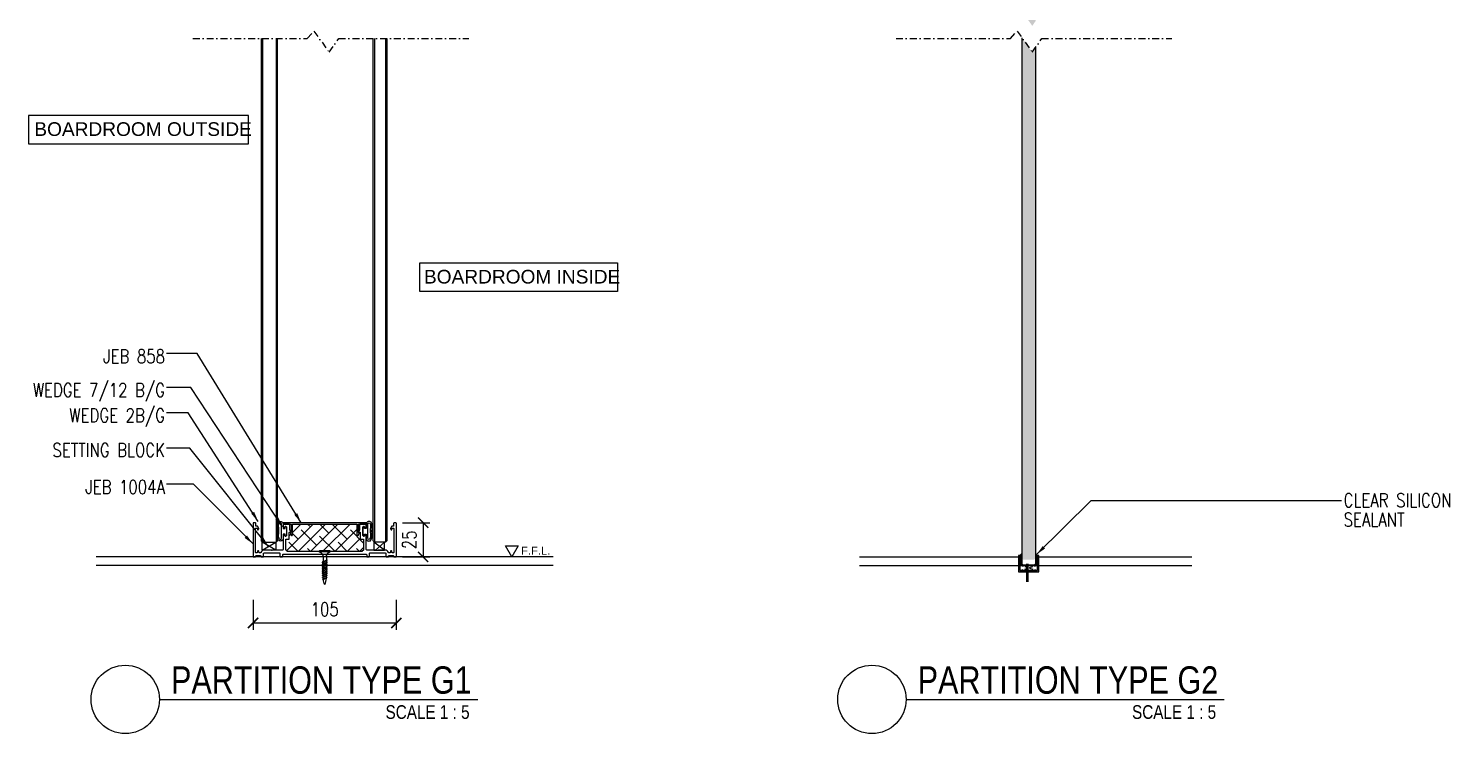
# Model space of a CAD drawing. Header units: millimetres. Extents: x 15742 to 451744, y -68201 to 290383.
# Drawn here: x 18900 to 19939, y 286369 to 286884 of the extents above; entities that cross this region are included whole.
import ezdxf

# ---------------------------------------------------------------- set-up
doc = ezdxf.new("R2010")
doc.units = ezdxf.units.MM
doc.header["$LTSCALE"] = 10
doc.header["$MEASUREMENT"] = 0
doc.header["$PDMODE"] = 2
doc.header["$PDSIZE"] = -3
doc.linetypes.add('DASHDOT', pattern=[1, 0.5, -0.25, 0, -0.25])
doc.linetypes.add('HIDDEN', pattern=[0.375, 0.25, -0.125])
doc.layers.get('0').update_dxf_attribs({"linetype": 'CONTINUOUS'})
doc.layers.get('DEFPOINTS').update_dxf_attribs({"linetype": 'CONTINUOUS'})
for name, color, linetype in [('03ABB', 3, 'CONTINUOUS'), ('03AFP', 3, 'CONTINUOUS'), ('A-FURN', 3, 'CONTINUOUS'), ('A-PART', 7, 'CONTINUOUS'), ('JEB-profile_0', 2, 'CONTINUOUS'), ('JEB-rockwool', 8, 'CONTINUOUS'), ('JEB-STAKE', 8, 'CONTINUOUS'), ('JEB-wedge', 2, 'CONTINUOUS'), ('Text', 7, 'CONTINUOUS')]:
    doc.layers.add(name, color=color, linetype=linetype)
doc.styles.add('DIM', font='ROMANS.shx', dxfattribs={"width": 0.8})
doc.styles.add('JDL', font='ARIALUNI.TTF', dxfattribs={"width": 0.8})
doc.styles.add('Swis721 BT', font='swiss.ttf')
doc.styles.add('Swis721 Lt BT', font='swissl.ttf')
doc.dimstyles.new('D-5', dxfattribs={"dimscale": 5, "dimtxt": 2, "dimasz": 1.5, "dimexe": 1, "dimexo": 1, "dimgap": 1, "dimtad": 1, "dimdec": 0, "dimzin": 0, "dimdsep": 46, "dimtxsty": 'DIM', "dimblk": 'ARCHTICK', "dimcen": 0, "dimclrd": 8, "dimclre": 8, "dimclrt": 3, "dimadec": 0, "dimazin": 0, "dimtfac": 0.5, "dimtdec": 0, "dimtix": 1, "dimtofl": 0, "dimtmove": 2, "dimatfit": 3, "dimfxl": 0, "dimtolj": 1, "dimtzin": 0, "dimarcsym": 0})

# ---------------------------------------------------------------- blocks, each defined once
blk = doc.blocks.new('_ARCHTICK')
at = {"color": 0, "linetype": 'ByBlock', "const_width": 0.15}
blk.add_lwpolyline([(-0.5, -0.5), (0.5, 0.5)], dxfattribs=at)
blk = doc.blocks.new('JEB 858')
at = {"color": 2}
blk.add_lwpolyline([(-30.3, -0.5), (-30, -0.9, 0.217578), (-29.8, -1), (-25.1, -1, -0.414214), (-24.6, -1.5), (-24.6, -7, -0.365977), (-24.9, -7.3, 0.468466), (-25.1, -7.7), (-24.6, -9.1, 0.8391), (-23.6, -8.9), (-23.6, -1.5, -0.414214), (-23.1, -1), (0, -1), (23.1, -1, -0.414214), (23.6, -1.5), (23.6, -8.9, 0.8391), (24.6, -9.1), (25.1, -7.7, 0.468466), (24.9, -7.3, -0.365977), (24.6, -7), (24.6, -1.5, -0.414214), (25.1, -1), (29.8, -1, 0.217578), (30, -0.9), (30.3, -0.5, 0.642605), (30.1, 0), (0, 0), (-30.1, 0, 0.642605)], format="xyb", close=True, dxfattribs=at)
blk = doc.blocks.new('*D1007')
at = {"color": 8, "lineweight": -2}
for p, q in [((19173.6, 286522.9), (19193.7, 286522.9)), ((19188.7, 286522.9), (19188.7, 286497.9)), ((19173.6, 286497.9), (19193.7, 286497.9))]:
    blk.add_line(p, q, dxfattribs=at)
at = {"layer": 'DEFPOINTS', "color": 0}
for p in [(19168.6, 286522.9), (19168.6, 286497.9), (19188.7, 286497.9)]:
    blk.add_point(p, dxfattribs=at)
at = {"color": 8, "lineweight": -2, "xscale": 7.5, "yscale": 7.5, "zscale": 7.5}
for p, rotation in [((19188.7, 286522.9), 90), ((19188.7, 286497.9), 270)]:
    blk.add_blockref('_ARCHTICK', p, dxfattribs=dict(at, rotation=rotation))
at = {"color": 3, "insert": (19178.7, 286510.4), "char_height": 10, "attachment_point": 5, "rotation": 90, "style": 'DIM'}
blk.add_mtext('\\A1;25', dxfattribs=at)
blk = doc.blocks.new('*D1008')
at = {"color": 8, "lineweight": -2}
for p, q in [((19064.3, 286466.4), (19064.3, 286444.6)), ((19169.1, 286466.4), (19169.1, 286444.6)), ((19064.3, 286449.6), (19169.1, 286449.6))]:
    blk.add_line(p, q, dxfattribs=at)
at = {"layer": 'DEFPOINTS', "color": 0}
for p in [(19064.3, 286471.4), (19169.1, 286471.4), (19169.1, 286449.6)]:
    blk.add_point(p, dxfattribs=at)
at = {"color": 8, "lineweight": -2, "xscale": 7.5, "yscale": 7.5, "zscale": 7.5, "rotation": 180}
blk.add_blockref('_ARCHTICK', (19064.3, 286449.6), dxfattribs=at)
at = {"color": 8, "lineweight": -2, "xscale": 7.5, "yscale": 7.5, "zscale": 7.5}
blk.add_blockref('_ARCHTICK', (19169.1, 286449.6), dxfattribs=at)
at = {"color": 3, "insert": (19116.7, 286459.6), "char_height": 10, "attachment_point": 5, "style": 'DIM'}
blk.add_mtext('\\A1;105', dxfattribs=at)
blk = doc.blocks.new('25mm SCREW')
at = {"color": 9}
for p, q in [((0, 3.7), (0, -3.7)), ((0.6, 4), (0.6, -4)), ((4.8, 1.2), (8.1, 1.2)), ((8.8, 1.2), (9.8, 1.2)), ((10.4, 1.2), (11.4, 1.2)), ((12, 1.2), (13, 1.2)), ((13.6, 1.2), (14.6, 1.2)), ((15.2, 1.2), (16.2, 1.2)), ((16.8, 1.2), (17.8, 1.2)), ((4.8, -1.3), (6.8, -1.3)), ((7.4, -1.3), (8.4, -1.3)), ((7.6, -1.3), (8.6, -1.3)), ((9, -1.3), (10, -1.3)), ((10.6, -1.3), (11.6, -1.3)), ((12.2, -1.3), (13.2, -1.3)), ((13.8, -1.3), (14.8, -1.3)), ((15.4, -1.3), (16.4, -1.3)), ((18, -1.3), (17, -1.3))]:
    blk.add_line(p, q, dxfattribs=at)
for points in [[(8, 0.9, -0.007211), (7.9, 0.7, -0.013432), (7.9, 0.6, -0.001098), (7.8, 0.5, -0.000857), (7.8, 0.4, -0.019314), (7.7, 0.2, -0.011428), (7.6, 0)], [(7.8, 0, 0.00874), (7.9, 0.3, 0.014813), (7.9, 0.5, 0.000516), (8, 0.9, 0.005844), (8.1, 0.9, 0.005718), (8.1, 1.2, 0.004423), (8.3, 1.5, 0.00694), (8.3, 1.5, 0.003175), (8.3, 1.6, 0.052183), (8.4, 1.8, 0.054831), (8.5, 1.9, 0.087485), (8.5, 1.9, 0.095559), (8.6, 1.9, 0.095559), (8.7, 1.9, 0.087485), (8.7, 1.9, 0.054831), (8.8, 1.8, 0.052612), (8.9, 1.6, 0.002747), (8.9, 1.6, 0.001409), (8.9, 1.5, 0.008345), (9, 1.4, 0.005513), (9, 1.2)], [(8.8, 1.2, -0.049214), (8.7, 1.2, -0.089797), (8.6, 1.2, -0.029721), (8.5, 1.1, -0.054891), (8.5, 1.1, -0.005456), (8.4, 1, -0.008961), (8.4, 1, -0.006282), (8.3, 0.8, -0.007741), (8.2, 0.6, -0.007812), (8.2, 0.6, -0.000915), (8.1, 0.4, -0.019256), (8, 0.2, -0.011428), (8, 0)], [(9.6, 0.9, -0.007211), (9.5, 0.7, -0.013432), (9.5, 0.6, -0.001098), (9.4, 0.5, -0.000857), (9.4, 0.4, -0.019314), (9.3, 0.2, -0.011428), (9.2, 0)], [(9.4, 0, 0.00874), (9.5, 0.3, 0.014813), (9.5, 0.5, 0.000516), (9.6, 0.9, 0.005844), (9.7, 0.9, 0.005718), (9.7, 1.2, 0.004423), (9.9, 1.5, 0.00694), (9.9, 1.5, 0.003175), (9.9, 1.6, 0.052183), (10, 1.8, 0.054831), (10.1, 1.9, 0.087485), (10.1, 1.9, 0.095559), (10.2, 1.9, 0.095559), (10.3, 1.9, 0.087485), (10.3, 1.9, 0.054831), (10.4, 1.8, 0.052612), (10.5, 1.6, 0.002747), (10.5, 1.6, 0.001409), (10.5, 1.5, 0.008345), (10.6, 1.4, 0.005513), (10.6, 1.2)], [(10.4, 1.2, -0.049214), (10.3, 1.2, -0.089797), (10.2, 1.2, -0.029721), (10.1, 1.1, -0.054891), (10.1, 1.1, -0.005456), (10, 1, -0.008961), (10, 1, -0.006282), (9.9, 0.8, -0.007741), (9.8, 0.6, -0.007812), (9.8, 0.6, -0.000915), (9.7, 0.4, -0.019256), (9.6, 0.2, -0.011428), (9.6, 0)], [(11.2, 0.9, -0.007211), (11.1, 0.7, -0.013432), (11.1, 0.6, -0.001098), (11, 0.5, -0.000857), (11, 0.4, -0.019314), (10.9, 0.2, -0.011428), (10.8, 0)], [(11, 0, 0.00874), (11.1, 0.3, 0.014813), (11.1, 0.5, 0.000516), (11.2, 0.9, 0.005844), (11.3, 0.9, 0.005718), (11.3, 1.2, 0.004423), (11.5, 1.5, 0.00694), (11.5, 1.5, 0.003175), (11.5, 1.6, 0.052183), (11.6, 1.8, 0.054831), (11.7, 1.9, 0.087485), (11.7, 1.9, 0.095559), (11.8, 1.9, 0.095559), (11.9, 1.9, 0.087485), (11.9, 1.9, 0.054831), (12, 1.8, 0.052612), (12.1, 1.6, 0.002747), (12.1, 1.6, 0.001409), (12.1, 1.5, 0.008345), (12.2, 1.4, 0.005513), (12.2, 1.2)], [(12, 1.2, -0.049214), (11.9, 1.2, -0.089797), (11.8, 1.2, -0.029721), (11.7, 1.1, -0.054891), (11.7, 1.1, -0.005456), (11.6, 1, -0.008961), (11.6, 1, -0.006282), (11.5, 0.8, -0.007741), (11.4, 0.6, -0.007812), (11.4, 0.6, -0.000915), (11.3, 0.4, -0.019256), (11.2, 0.2, -0.011428), (11.2, 0)], [(12.8, 0.9, -0.007211), (12.7, 0.7, -0.013432), (12.7, 0.6, -0.001098), (12.6, 0.5, -0.000857), (12.6, 0.4, -0.019314), (12.5, 0.2, -0.011428), (12.4, 0)], [(12.6, 0, 0.00874), (12.7, 0.3, 0.014813), (12.7, 0.5, 0.000516), (12.8, 0.9, 0.005844), (12.9, 0.9, 0.005718), (12.9, 1.2, 0.004423), (13.1, 1.5, 0.00694), (13.1, 1.5, 0.003175), (13.1, 1.6, 0.052183), (13.2, 1.8, 0.054831), (13.3, 1.9, 0.087485), (13.3, 1.9, 0.095559), (13.4, 1.9, 0.095559), (13.5, 1.9, 0.087485), (13.5, 1.9, 0.054831), (13.6, 1.8, 0.052612), (13.7, 1.6, 0.002747), (13.7, 1.6, 0.001409), (13.7, 1.5, 0.008345), (13.8, 1.4, 0.005513), (13.8, 1.2)], [(13.6, 1.2, -0.049214), (13.5, 1.2, -0.089797), (13.4, 1.2, -0.029721), (13.3, 1.1, -0.054891), (13.3, 1.1, -0.005456), (13.2, 1, -0.008961), (13.2, 1, -0.006282), (13.1, 0.8, -0.007741), (13, 0.6, -0.007812), (13, 0.6, -0.000915), (12.9, 0.4, -0.019256), (12.8, 0.2, -0.011428), (12.8, 0)], [(14.4, 0.9, -0.007211), (14.3, 0.7, -0.013432), (14.3, 0.6, -0.001098), (14.2, 0.5, -0.000857), (14.2, 0.4, -0.019314), (14.1, 0.2, -0.011428), (14, 0)], [(14.2, 0, 0.00874), (14.3, 0.3, 0.014813), (14.3, 0.5, 0.000516), (14.4, 0.9, 0.005844), (14.5, 0.9, 0.005718), (14.5, 1.2, 0.004423), (14.7, 1.5, 0.00694), (14.7, 1.5, 0.003175), (14.7, 1.6, 0.052183), (14.8, 1.8, 0.054831), (14.9, 1.9, 0.087485), (14.9, 1.9, 0.095559), (15, 1.9, 0.095559), (15.1, 1.9, 0.087485), (15.1, 1.9, 0.054831), (15.2, 1.8, 0.052612), (15.3, 1.6, 0.002747), (15.3, 1.6, 0.001409), (15.3, 1.5, 0.008345), (15.4, 1.4, 0.005513), (15.4, 1.2)], [(15.2, 1.2, -0.049214), (15.1, 1.2, -0.089797), (15, 1.2, -0.029721), (14.9, 1.1, -0.054891), (14.9, 1.1, -0.005456), (14.8, 1, -0.008961), (14.8, 1, -0.006282), (14.7, 0.8, -0.007741), (14.6, 0.6, -0.007812), (14.6, 0.6, -0.000915), (14.5, 0.4, -0.019256), (14.4, 0.2, -0.011428), (14.4, 0)], [(16, 0.9, -0.007211), (15.9, 0.7, -0.013432), (15.9, 0.6, -0.001098), (15.8, 0.5, -0.000857), (15.8, 0.4, -0.019314), (15.7, 0.2, -0.011428), (15.6, 0)], [(15.8, 0, 0.00874), (15.9, 0.3, 0.014813), (15.9, 0.5, 0.000516), (16, 0.9, 0.005844), (16.1, 0.9, 0.005718), (16.1, 1.2, 0.004423), (16.3, 1.5, 0.00694), (16.3, 1.5, 0.003175), (16.3, 1.6, 0.052183), (16.4, 1.8, 0.054831), (16.5, 1.9, 0.087485), (16.5, 1.9, 0.095559), (16.6, 1.9, 0.095559), (16.7, 1.9, 0.087485), (16.7, 1.9, 0.054831), (16.8, 1.8, 0.052612), (16.9, 1.6, 0.002747), (16.9, 1.6, 0.001409), (16.9, 1.5, 0.008345), (17, 1.4, 0.005513), (17, 1.2)], [(16.8, 1.2, -0.049214), (16.7, 1.2, -0.089797), (16.6, 1.2, -0.029721), (16.5, 1.1, -0.054891), (16.5, 1.1, -0.005456), (16.4, 1, -0.008961), (16.4, 1, -0.006282), (16.3, 0.8, -0.007741), (16.2, 0.6, -0.007812), (16.2, 0.6, -0.000915), (16.1, 0.4, -0.019256), (16, 0.2, -0.011428), (16, 0)], [(17.6, 0.8, -0.013147), (17.5, 0.6, -0.013432), (17.4, 0.5, -0.001098), (17.4, 0.4, -0.000857), (17.3, 0.3, -0.019314), (17.3, 0.2, -0.011428), (17.2, 0)], [(19.1, 0.7, -0.013147), (19, 0.5, -0.013432), (18.9, 0.4, -0.001098), (18.9, 0.4, -0.000857), (18.9, 0.3, -0.019314), (18.8, 0.2, -0.011428), (18.8, 0)], [(7.8, 0, 0.00874), (7.7, -0.3, 0.014813), (7.7, -0.5, 0.000516), (7.5, -0.9, 0.005844), (7.5, -1, 0.005718), (7.4, -1.2, 0.004423), (7.3, -1.5, 0.00694), (7.3, -1.5, 0.003175), (7.3, -1.6, 0.052183), (7.2, -1.8, 0.054831), (7.1, -1.9, 0.087485), (7.1, -1.9, 0.095559), (7, -1.9, 0.095559), (6.9, -1.9, 0.087485), (6.9, -1.9, 0.054831), (6.8, -1.8, 0.052612), (6.7, -1.6, 0.002747), (6.7, -1.6, 0.001409), (6.7, -1.5, 0.008345), (6.6, -1.4, 0.005513), (6.6, -1.3)], [(6.8, -1.3, -0.049214), (6.9, -1.2, -0.089797), (7, -1.2, -0.029721), (7.1, -1.1, -0.054891), (7.1, -1.1, -0.005456), (7.1, -1, -0.008961), (7.2, -1, -0.006282), (7.3, -0.8, -0.007741), (7.4, -0.6, -0.007812), (7.4, -0.6, -0.000915), (7.5, -0.4, -0.019256), (7.5, -0.2, -0.011428), (7.6, 0)], [(7.6, -0.9, -0.007211), (7.6, -0.7, -0.013432), (7.7, -0.6, -0.001098), (7.7, -0.5, -0.000857), (7.8, -0.4, -0.019314), (7.9, -0.2, -0.011428), (8, 0)], [(9.4, 0, 0.00874), (9.3, -0.3, 0.014813), (9.3, -0.5, 0.000516), (9.1, -0.9, 0.005844), (9.1, -1, 0.005718), (9, -1.2, 0.004423), (8.9, -1.5, 0.00694), (8.9, -1.5, 0.003175), (8.9, -1.6, 0.052183), (8.8, -1.8, 0.054831), (8.7, -1.9, 0.087485), (8.7, -1.9, 0.095559), (8.6, -1.9, 0.095559), (8.5, -1.9, 0.087485), (8.5, -1.9, 0.054831), (8.4, -1.8, 0.052612), (8.3, -1.6, 0.002747), (8.3, -1.6, 0.001409), (8.3, -1.5, 0.008345), (8.2, -1.4, 0.005513), (8.2, -1.3)], [(8.4, -1.3, -0.049214), (8.5, -1.2, -0.089797), (8.6, -1.2, -0.029721), (8.7, -1.1, -0.054891), (8.7, -1.1, -0.005456), (8.7, -1, -0.008961), (8.8, -1, -0.006282), (8.9, -0.8, -0.007741), (9, -0.6, -0.007812), (9, -0.6, -0.000915), (9.1, -0.4, -0.019256), (9.1, -0.2, -0.011428), (9.2, 0)], [(9.2, -0.9, -0.007211), (9.2, -0.7, -0.013432), (9.3, -0.6, -0.001098), (9.3, -0.5, -0.000857), (9.4, -0.4, -0.019314), (9.5, -0.2, -0.011428), (9.6, 0)], [(11, 0, 0.00874), (10.9, -0.3, 0.014813), (10.9, -0.5, 0.000516), (10.7, -0.9, 0.005844), (10.7, -1, 0.005718), (10.6, -1.2, 0.004423), (10.5, -1.5, 0.00694), (10.5, -1.5, 0.003175), (10.5, -1.6, 0.052183), (10.4, -1.8, 0.054831), (10.3, -1.9, 0.087485), (10.3, -1.9, 0.095559), (10.2, -1.9, 0.095559), (10.1, -1.9, 0.087485), (10.1, -1.9, 0.054831), (10, -1.8, 0.052612), (9.9, -1.6, 0.002747), (9.9, -1.6, 0.001409), (9.9, -1.5, 0.008345), (9.8, -1.4, 0.005513), (9.8, -1.3)], [(10, -1.3, -0.049214), (10.1, -1.2, -0.089797), (10.2, -1.2, -0.029721), (10.3, -1.1, -0.054891), (10.3, -1.1, -0.005456), (10.3, -1, -0.008961), (10.4, -1, -0.006282), (10.5, -0.8, -0.007741), (10.6, -0.6, -0.007812), (10.6, -0.6, -0.000915), (10.7, -0.4, -0.019256), (10.7, -0.2, -0.011428), (10.8, 0)], [(10.8, -0.9, -0.007211), (10.8, -0.7, -0.013432), (10.9, -0.6, -0.001098), (10.9, -0.5, -0.000857), (11, -0.4, -0.019314), (11.1, -0.2, -0.011428), (11.2, 0)], [(12.6, 0, 0.00874), (12.5, -0.3, 0.014813), (12.5, -0.5, 0.000516), (12.3, -0.9, 0.005844), (12.3, -1, 0.005718), (12.2, -1.2, 0.004423), (12.1, -1.5, 0.00694), (12.1, -1.5, 0.003175), (12.1, -1.6, 0.052183), (12, -1.8, 0.054831), (11.9, -1.9, 0.087485), (11.9, -1.9, 0.095559), (11.8, -1.9, 0.095559), (11.7, -1.9, 0.087485), (11.7, -1.9, 0.054831), (11.6, -1.8, 0.052612), (11.5, -1.6, 0.002747), (11.5, -1.6, 0.001409), (11.5, -1.5, 0.008345), (11.4, -1.4, 0.005513), (11.4, -1.3)], [(11.6, -1.3, -0.049214), (11.7, -1.2, -0.089797), (11.8, -1.2, -0.029721), (11.9, -1.1, -0.054891), (11.9, -1.1, -0.005456), (11.9, -1, -0.008961), (12, -1, -0.006282), (12.1, -0.8, -0.007741), (12.2, -0.6, -0.007812), (12.2, -0.6, -0.000915), (12.3, -0.4, -0.019256), (12.3, -0.2, -0.011428), (12.4, 0)], [(12.4, -0.9, -0.007211), (12.4, -0.7, -0.013432), (12.5, -0.6, -0.001098), (12.5, -0.5, -0.000857), (12.6, -0.4, -0.019314), (12.7, -0.2, -0.011428), (12.8, 0)], [(14.2, 0, 0.00874), (14.1, -0.3, 0.014813), (14.1, -0.5, 0.000516), (13.9, -0.9, 0.005844), (13.9, -1, 0.005718), (13.8, -1.2, 0.004423), (13.7, -1.5, 0.00694), (13.7, -1.5, 0.003175), (13.7, -1.6, 0.052183), (13.6, -1.8, 0.054831), (13.5, -1.9, 0.087485), (13.5, -1.9, 0.095559), (13.4, -1.9, 0.095559), (13.3, -1.9, 0.087485), (13.3, -1.9, 0.054831), (13.2, -1.8, 0.052612), (13.1, -1.6, 0.002747), (13.1, -1.6, 0.001409), (13.1, -1.5, 0.008345), (13, -1.4, 0.005513), (13, -1.3)], [(13.2, -1.3, -0.049214), (13.3, -1.2, -0.089797), (13.4, -1.2, -0.029721), (13.5, -1.1, -0.054891), (13.5, -1.1, -0.005456), (13.5, -1, -0.008961), (13.6, -1, -0.006282), (13.7, -0.8, -0.007741), (13.8, -0.6, -0.007812), (13.8, -0.6, -0.000915), (13.9, -0.4, -0.019256), (13.9, -0.2, -0.011428), (14, 0)], [(14, -0.9, -0.007211), (14, -0.7, -0.013432), (14.1, -0.6, -0.001098), (14.1, -0.5, -0.000857), (14.2, -0.4, -0.019314), (14.3, -0.2, -0.011428), (14.4, 0)], [(15.8, 0, 0.00874), (15.7, -0.3, 0.014813), (15.7, -0.5, 0.000516), (15.5, -0.9, 0.005844), (15.5, -1, 0.005718), (15.4, -1.2, 0.004423), (15.3, -1.5, 0.00694), (15.3, -1.5, 0.003175), (15.3, -1.6, 0.052183), (15.2, -1.8, 0.054831), (15.1, -1.9, 0.087485), (15.1, -1.9, 0.095559), (15, -1.9, 0.095559), (14.9, -1.9, 0.087485), (14.9, -1.9, 0.054831), (14.8, -1.8, 0.052612), (14.7, -1.6, 0.002747), (14.7, -1.6, 0.001409), (14.7, -1.5, 0.008345), (14.6, -1.4, 0.005513), (14.6, -1.3)], [(14.8, -1.3, -0.049214), (14.9, -1.2, -0.089797), (15, -1.2, -0.029721), (15.1, -1.1, -0.054891), (15.1, -1.1, -0.005456), (15.1, -1, -0.008961), (15.2, -1, -0.006282), (15.3, -0.8, -0.007741), (15.4, -0.6, -0.007812), (15.4, -0.6, -0.000915), (15.5, -0.4, -0.019256), (15.5, -0.2, -0.011428), (15.6, 0)], [(15.6, -0.9, -0.007211), (15.6, -0.7, -0.013432), (15.7, -0.6, -0.001098), (15.7, -0.5, -0.000857), (15.8, -0.4, -0.019314), (15.9, -0.2, -0.011428), (16, 0)], [(17.4, 0, 0.00874), (17.3, -0.3, 0.014813), (17.3, -0.5, 0.000516), (17.1, -0.9, 0.005844), (17.1, -1, 0.005718), (17, -1.2, 0.004423), (16.9, -1.5, 0.00694), (16.9, -1.5, 0.003175), (16.9, -1.6, 0.052183), (16.8, -1.8, 0.054831), (16.7, -1.9, 0.087485), (16.7, -1.9, 0.095559), (16.6, -1.9, 0.095559), (16.5, -1.9, 0.087485), (16.5, -1.9, 0.054831), (16.4, -1.8, 0.052612), (16.3, -1.6, 0.002747), (16.3, -1.6, 0.001409), (16.3, -1.5, 0.008345), (16.2, -1.4, 0.005513), (16.2, -1.3)], [(16.4, -1.3, -0.049214), (16.5, -1.2, -0.089797), (16.6, -1.2, -0.029721), (16.7, -1.1, -0.054891), (16.7, -1.1, -0.005456), (16.7, -1, -0.008961), (16.8, -1, -0.006282), (16.9, -0.8, -0.007741), (17, -0.6, -0.007812), (17, -0.6, -0.000915), (17.1, -0.4, -0.019256), (17.1, -0.2, -0.011428), (17.2, 0)], [(17.2, -0.9, -0.007211), (17.2, -0.7, -0.013432), (17.3, -0.6, -0.001098), (17.3, -0.5, -0.000857), (17.4, -0.4, -0.019314), (17.5, -0.2, -0.011428), (17.6, 0)], [(18.7, -0.8, -0.007211), (18.8, -0.6, -0.013432), (18.8, -0.6, -0.001098), (18.9, -0.5, -0.000857), (18.9, -0.3, -0.019314), (19, -0.2, -0.011428), (19.1, 0)], [(20.2, -0.7, -0.007211), (20.3, -0.6, -0.013432), (20.3, -0.5, -0.001098), (20.4, -0.4, -0.000857), (20.4, -0.3, -0.019314), (20.5, -0.2, -0.011428), (20.5, 0)]]:
    blk.add_lwpolyline(points, format="xyb", dxfattribs=at)
for centre, radius, start, end in [((2.7, -0.7), 5.13, 114.0339, 121.623), ((4.8, 5.8), 4.58, 203.5695, 270), ((26.2, -1.9), 8.97, 165.8306, 167.8335), ((177.1, -50), 167.4, 162.3176, 162.4358), ((20.5, -0.5), 3.12, 162.4358, 165.8306), ((26.6, -2.2), 9.46, 159.6678, 160.9782), ((18.9, 0.4), 1.31, 160.9782, 162.3176), ((30.9, -4.4), 14, 158.8972, 161.5161), ((32.5, -4.4), 15.8, 158.654, 159.6678), ((26, -2.1), 8.86, 156.3359, 157.0634), ((19.5, 0.6), 1.85, 157.0634, 158.654), ((22.4, -1.2), 4.94, 154.4845, 158.8972), ((18.4, 1.2), 0.559, 144.3872, 156.3359), ((18.3, 1.3), 0.506, 131.8335, 144.3872), ((190.3, -81.3), 191, 154.3856, 154.4845), ((18.1, 1.5), 0.172, 111.8342, 131.8335), ((18.1, 1.5), 0.145, 90, 111.8342), ((18.1, 1.5), 0.145, 68.1658, 90), ((18, -19), 20.2, 86.3599, 89.8018), ((18.1, 1.5), 0.172, 48.1665, 68.1658), ((17.9, 1.3), 0.509, 35.6128, 48.1665), ((17.8, 1.2), 0.552, 23.5662, 35.6128), ((13.7, -0.6), 5.06, 22.9366, 23.5662), ((0.6, -6.1), 19.2, 22.6138, 22.9366), ((16.1, 0.3), 2.54, 21.1186, 22.6138), ((26.8, -1.7), 8.04, 165.8306, 167.8335), ((162, -44.8), 150, 162.3176, 162.4358), ((21.7, -0.4), 2.8, 162.4358, 165.8306), ((27.1, -2), 8.48, 159.6678, 160.9782), ((20.2, 0.4), 1.17, 160.9782, 162.3176), ((32, -4.3), 13.6, 158.8972, 161.5161), ((32.5, -4), 14.2, 158.654, 159.6678), ((19.8, 1.1), 0.501, 144.3872, 156.3359), ((26.6, -1.9), 7.94, 156.3359, 157.0634), ((20.8, 0.6), 1.66, 157.0634, 158.654), ((23.7, -1.1), 4.8, 154.4845, 158.8972), ((19.7, 1.1), 0.454, 131.8335, 144.3872), ((19.5, 1.4), 0.155, 111.8342, 131.8335), ((187, -79.1), 185.7, 154.3935, 154.4845), ((19.5, 1.4), 0.13, 90, 111.8342), ((19.5, 1.4), 0.13, 68.1658, 90), ((18, -19), 20.2, 82.2383, 85.6456), ((19.5, 1.4), 0.155, 48.1665, 68.1658), ((19.3, 1.1), 0.456, 35.6128, 48.1665), ((19.3, 1.1), 0.495, 23.5662, 35.6128), ((15.6, -0.5), 4.53, 22.9366, 23.5662), ((3.9, -5.5), 17.2, 22.6138, 22.9366), ((17.7, 0.3), 2.28, 22.5634, 22.6138), ((21.5, -0.3), 1.18, 155.9981, 158.8972), ((27.3, -1.5), 7.11, 165.8306, 167.8335), ((23.6, -1.1), 3.37, 158.8972, 161.5161), ((146.9, -39.6), 132.6, 162.3176, 162.4358), ((32, -3.8), 12, 158.8972, 161.5161), ((22.9, -0.4), 2.47, 162.4358, 165.8306), ((32.4, -3.5), 12.5, 158.654, 159.6678), ((27.7, -1.8), 7.49, 159.6678, 160.9782), ((21.6, 0.3), 1.03, 160.9782, 162.3176), ((27.2, -1.7), 7.02, 156.3359, 157.0634), ((22.1, 0.5), 1.47, 157.0634, 158.654), ((24.7, -1), 4.25, 154.4845, 158.8972), ((21.1, 1), 0.401, 131.8335, 144.3872), ((21.2, 1), 0.443, 144.3872, 156.3359), ((169, -69.9), 164.2, 154.401, 154.4845), ((21, 1.2), 0.137, 111.8342, 131.8335), ((21, 1.2), 0.115, 90, 111.8342), ((18, -19), 20.2, 69.7507, 81.6233), ((21, 1.2), 0.115, 68.1658, 90), ((20.9, 1.2), 0.137, 48.1665, 68.1658), ((20.8, 1), 0.403, 35.6128, 48.1665), ((20.7, 1), 0.437, 23.5662, 35.6128), ((17.5, -0.4), 4.01, 22.9366, 23.5662), ((7.1, -4.8), 15.2, 22.6138, 22.9366), ((19.3, 0.3), 2.01, 21.3273, 22.6138), ((2.7, 0.7), 5.13, 238.377, 245.9661), ((4.8, -5.8), 4.58, 90, 156.4305), ((35.8, 6.2), 19.5, 202.6138, 202.9366), ((20.3, -0.3), 2.57, 200.8972, 202.6138), ((22.6, 0.6), 5.11, 202.9366, 203.5662), ((18.5, -1.3), 0.558, 203.5662, 215.6128), ((18, 19), 20.2, 270, 270.0892), ((18, -1.1), 0.137, 286.69, 306.5895), ((18.4, -1.3), 0.514, 215.6128, 228.1665), ((17.4, -0.4), 1.05, 306.5895, 313.3991), ((18.2, -1.6), 0.147, 248.1658, 270), ((18.2, -1.5), 0.174, 228.1665, 248.1658), ((14.8, 1.2), 4.14, 325.9665, 327.2169), ((18, -0.9), 0.31, 313.3991, 325.9665), ((18.2, -1.5), 0.174, 291.8342, 311.8335), ((18.2, -1.6), 0.147, 270, 291.8342), ((10.9, 3.4), 8.6, 329.2705, 330.7103), ((17, -0.2), 1.53, 327.2169, 329.2705), ((18, -1.3), 0.512, 311.8335, 324.3872), ((13.5, 2), 5.66, 330.7103, 332.4845), ((10.2, 2.1), 8.96, 336.3359, 337.0634), ((17.9, -1.2), 0.565, 324.3872, 336.3359), ((-47.3, 31.1), 73, 334.2748, 334.4845), ((17.6, -0.2), 1, 332.4845, 334.2748), ((3.6, 4.5), 16, 338.654, 339.6678), ((18, 19), 20.2, 271.4694, 274.8079), ((16.7, -0.6), 1.87, 337.0634, 338.654), ((16.9, 0.4), 1.89, 334.4845, 338.8972), ((9.6, 2.3), 9.57, 339.6678, 340.9782), ((13.7, 1.7), 5.36, 338.8972, 341.5161), ((-142.6, 50.6), 169.2, 342.3176, 342.4358), ((17.4, -0.4), 1.32, 340.9782, 342.3176), ((10, 1.9), 9.07, 345.8306, 347.8335), ((15.8, 0.5), 3.16, 342.4358, 345.8306), ((35.4, 5.4), 17.2, 202.7064, 202.9366), ((23.7, 0.5), 4.52, 202.9366, 203.5662), ((20, -1.1), 0.494, 203.5662, 215.6128), ((20, -1.1), 0.455, 215.6128, 228.1665), ((19.1, -0.4), 0.996, 306.5895, 313.3991), ((19.6, -1.1), 0.129, 292.022, 306.5895), ((19.8, -1.4), 0.13, 248.1658, 270), ((19.8, -1.4), 0.154, 228.1665, 248.1658), ((19.6, -0.9), 0.293, 313.3991, 325.9665), ((19.8, -1.4), 0.154, 291.8342, 311.8335), ((19.8, -1.4), 0.13, 270, 291.8342), ((12.9, 3.2), 8.14, 329.2705, 330.7103), ((18.7, -0.2), 1.45, 327.2169, 329.2705), ((16.6, 1.2), 3.92, 325.9665, 327.2169), ((19.5, -1.1), 0.5, 324.3872, 336.3359), ((19.6, -1.1), 0.453, 311.8335, 324.3872), ((18, 19), 20.2, 275.7853, 290.2493), ((15.4, 1.9), 5.36, 330.7103, 332.4845), ((6.9, 4), 14.1, 338.654, 339.6678), ((18.5, -0.6), 1.66, 337.0634, 338.654), ((12.7, 1.9), 7.92, 336.3359, 337.0634), ((-42.1, 29.4), 69.1, 334.2748, 334.4845), ((19.3, -0.2), 0.948, 332.4845, 334.2748), ((12.2, 2), 8.46, 339.6678, 340.9782), ((18.6, 0.4), 1.79, 334.4845, 338.8972), ((-122.4, 44.7), 149.6, 342.3176, 342.4358), ((19.1, -0.4), 1.17, 340.9782, 342.3176), ((15.6, 1.6), 5.07, 338.8972, 341.5161), ((12.6, 1.7), 8.02, 345.8306, 347.8335), ((17.6, 0.4), 2.79, 342.4358, 345.8306)]:
    blk.add_arc(centre, radius, start, end, dxfattribs=at)
blk = doc.blocks.new('WEDGE 7 - 3')
at = {"color": 0}
blk.add_line((-5.4, 3.5), (5.7, 3.5), dxfattribs=at)
blk.add_lwpolyline([(6.6, 5.9, -0.61958), (5.5, 2.4), (2, 2.4), (2, 1), (3, 1, -1), (3, 0), (-3, 0, -1), (-3, 1), (-2, 1), (-2, 2.4), (-5.5, 2.4, -0.64843), (-6.5, 5.8)], format="xyb", dxfattribs=at)
for centre, radius, start, end in [((-5, 4.4), 0.996, 120.0826, 240.7259), ((4.8, 4.4), 1.28, 315.5383, 60.4276)]:
    blk.add_arc(centre, radius, start, end, dxfattribs=at)
blk.add_open_spline([(-6.5, 5.8), (-3.7, 7.6), (-0.6, 5.4), (5.2, 7.5), (6.6, 5.9)], degree=3, dxfattribs=at)
blk.add_open_spline([(-5.5, 5.2), (-5.4, 5.3), (-5.4, 5.3), (-4.7, 5.6), (-4.3, 5.7), (-3.6, 5.8), (-3.2, 5.8), (-2.5, 5.8), (-2.1, 5.7), (-1.2, 5.6), (-0.7, 5.5), (0.1, 5.5), (0.3, 5.5), (0.8, 5.5), (1, 5.5), (1.7, 5.6), (2.2, 5.6), (3.1, 5.7), (3.6, 5.8), (4.4, 5.8), (4.7, 5.7), (5.2, 5.6), (5.3, 5.6), (5.5, 5.5)], degree=3, knots=[0.531287, 0.531287, 0.531287, 0.531287, 0.595135, 0.595135, 1.791916, 1.791916, 2.988696, 2.988696, 4.185477, 4.185477, 5.382258, 5.382258, 5.900291, 5.900291, 6.418323, 6.418323, 7.454389, 7.454389, 8.685353, 8.685353, 9.647237, 9.647237, 10.278207, 10.278207, 10.278207, 10.278207], dxfattribs=at)
blk = doc.blocks.new('JEB 1004A')
at = {"color": 0}
blk.add_lwpolyline([(-28.1, 11), (-26.3, 11, 0.414214), (-26, 11.3), (-26, 15.7, -0.414214), (-25.7, 16), (-24.9, 16, 0.57735), (-24.6, 16.5), (-25.5, 17.9, -0.131652), (-25.5, 18), (-25.5, 21.5, 0.414214), (-26, 22), (-30.1, 22, 0.414214), (-30.4, 21.7), (-30.4, 19.6, 0.198912), (-30.3, 19.4), (-30, 19.1, 0.414214), (-29.6, 19.1), (-29.3, 19.4, 0.198912), (-29.2, 19.6), (-29.2, 19.9, -0.198912), (-29.1, 20.1), (-28.8, 20.4, -0.414214), (-28.4, 20.4), (-28.1, 20.1, -0.198912), (-28, 19.9), (-28, 16.8), (-28, 13.6, -0.198912), (-28.1, 13.4), (-28.4, 13.1, -0.414214), (-28.8, 13.1), (-29.1, 13.4, -0.198912), (-29.2, 13.6), (-29.2, 13.9, 0.198912), (-29.3, 14.1), (-29.6, 14.4, 0.414214), (-30, 14.4), (-30.3, 14.1, 0.198912), (-30.4, 13.9), (-30.4, 3.5, -0.414214), (-30.9, 3), (-38.2, 3, 0.198912), (-38.4, 2.9), (-38.5, 2.8, -0.414214), (-38.9, 2.8), (-39, 2.9, 0.198912), (-39.2, 3), (-44.2, 3, 0.317837), (-46.6, 1.3, -0.317837), (-47, 1), (-47.6, 1, -0.414214), (-48.1, 1.5), (-48.1, 2, 0.527231), (-48.8, 2.5, 0.309559), (-49.2, 2), (-49.2, 1.5, -0.414214), (-49.7, 1), (-50.2, 1, -0.414214), (-50.7, 1.5), (-50.7, 18.5, -0.414214), (-50.2, 19), (-49.7, 19, -0.414214), (-49.2, 18.5), (-49.2, 18, 0.677033), (-48.6, 17.8), (-48.3, 18.2, 0.332669), (-48.2, 18.8), (-49.1, 20.4, 0.267949), (-49.4, 20.5), (-50.1, 20.5, -0.414214), (-50.4, 20.8), (-50.4, 22.5, 0.414214), (-50.9, 23), (-51.9, 23, 0.414214), (-52.4, 22.5), (-52.4, -1.7, 0.414214), (-52.1, -2), (-50.9, -2, 0.414214), (-50.4, -1.5, -0.414214), (-49.9, -1), (-47.2, -1, -0.414214), (-46.7, -1.5, 0.414214), (-46.2, -2), (-45.2, -2, 0.414214), (-44.7, -1.5), (-44.7, 0.5, -0.414214), (-44.2, 1), (-33.2, 1, -0.414214), (-32.7, 0.5), (-32.7, -1.5, 0.414214), (-32.2, -2), (-31.2, -2, 0.414214), (-30.7, -1.5), (-30.7, -0.5, -0.414214), (-30.2, 0), (0, 0), (30.2, 0, -0.414214), (30.7, -0.5), (30.7, -1.5, 0.414214), (31.2, -2), (32.2, -2, 0.414214), (32.7, -1.5), (32.7, 0.5, -0.414214), (33.2, 1), (44.2, 1, -0.414214), (44.7, 0.5), (44.7, -1.5, 0.414214), (45.2, -2), (46.2, -2, 0.414214), (46.7, -1.5, -0.414214), (47.2, -1), (49.9, -1, -0.414214), (50.4, -1.5, 0.414214), (50.9, -2), (52.1, -2, 0.414214), (52.4, -1.7), (52.4, 22.5, 0.414214), (51.9, 23), (50.9, 23, 0.414214), (50.4, 22.5), (50.4, 20.8, -0.414214), (50.1, 20.5), (49.4, 20.5, 0.267949), (49.1, 20.4), (48.2, 18.8, 0.332669), (48.3, 18.2), (48.6, 17.8, 0.677033), (49.1, 18), (49.1, 18.5, -0.414214), (49.6, 19), (50.1, 19, -0.414214), (50.6, 18.5), (50.6, 1.5, -0.414214), (50.1, 1), (49.6, 1, -0.414214), (49.1, 1.5), (49.1, 2, 0.309559), (48.8, 2.5, 0.527231), (48.1, 2), (48.1, 1.5, -0.414214), (47.6, 1), (47, 1, -0.317837), (46.6, 1.3, 0.317837), (44.2, 3), (39.2, 3, 0.198912), (39, 2.9), (38.9, 2.8, -0.414214), (38.5, 2.8), (38.4, 2.9, 0.198912), (38.2, 3), (30.9, 3, -0.414214), (30.4, 3.5), (30.4, 13.9, 0.198912), (30.3, 14.1), (30, 14.4, 0.414214), (29.6, 14.4), (29.3, 14.1, 0.198912), (29.2, 13.9), (29.2, 13.6, -0.198912), (29.1, 13.4), (28.8, 13.1, -0.414214), (28.4, 13.1), (28.1, 13.4, -0.198912), (28, 13.6), (28, 16.8), (28, 19.9, -0.198912), (28.1, 20.1), (28.4, 20.4, -0.414214), (28.8, 20.4), (29.1, 20.1, -0.198912), (29.2, 19.9), (29.2, 19.6, 0.198912), (29.3, 19.4), (29.6, 19.1, 0.414214), (30, 19.1), (30.3, 19.4, 0.198912), (30.4, 19.6), (30.4, 21.7, 0.414214), (30.1, 22), (26, 22, 0.414214), (25.5, 21.5), (25.5, 18, -0.131652), (25.5, 17.9), (24.6, 16.5, 0.57735), (24.9, 16), (25.7, 16, -0.414214), (26, 15.7), (26, 11.3, 0.414214), (26.3, 11), (28.1, 11, -0.414214), (28.4, 10.7), (28.4, 3.2, -0.198912), (28.3, 2.9), (27.5, 2.1, -0.198912), (27.2, 2), (0.5, 2, 0.198912), (0.3, 1.9), (0.2, 1.8, -0.414214), (-0.2, 1.8), (-0.3, 1.9, 0.198912), (-0.5, 2), (-27.2, 2, -0.198912), (-27.5, 2.1), (-28.3, 2.9, -0.198912), (-28.4, 3.2), (-28.4, 10.7, -0.414214)], format="xyb", close=True, dxfattribs=at)
blk = doc.blocks.new('A$C26410673')
at = {"layer": 'Text', "color": 3}
blk.add_lwpolyline([(-4.6, 8), (4.6, 8), (0, 0), (-4.6, 8)], dxfattribs=at)
at = {"layer": 'Text', "color": 3, "style": 'Swis721 Lt BT'}
blk.add_text('F.F.L.', height=5.85, dxfattribs=at).set_placement((6.8, 1.6))

msp = doc.modelspace()

# ---------------------------------------------------------------- hatches: boundary and pattern name
h = msp.add_hatch(color=253)
h.paths.add_polyline_path([(19636.5426, 286870.4309), (19634.1643, 286866.9896), (19626.5426, 286877.6205), (19626.5426, 286496.7729), (19627.5426, 286495.7729), (19635.5426, 286495.7729), (19636.5426, 286496.7729)])
h.paths.add_polyline_path([(19636.5426, 287344.2855), (19626.5426, 287344.2855), (19626.5426, 286896.9157), (19634.1643, 286886.2848), (19636.5426, 286889.7262)])
at = {"layer": '03ABB'}
for points in [[(19626.5426, 286500.3776), (19625.0426, 286498.8776), (19625.0426, 286491.8776), (19627.5426, 286491.8776), (19626.5426, 286492.8776)], [(19636.5426, 286500.3776), (19638.0426, 286498.8776), (19638.0426, 286491.8776), (19635.5426, 286491.8776), (19636.5426, 286492.8776)]]:
    msp.add_hatch(color=254, dxfattribs=at).paths.add_polyline_path(points)
at = {"layer": 'JEB-rockwool'}
h = msp.add_hatch(dxfattribs=at)
h.set_pattern_fill('ANSI38,_O', color=256, scale=2)
h.set_pattern_definition([(45, (19088.3275, 286501.8776), (-4.4901, 4.4901), []), (135, (19088.3275, 286501.8776), (-13.4704, 4.4901), [15.875, -9.525])])
h.paths.add_polyline_path([(19142.7275, 286515.5776, 0.414213562), (19142.4275, 286515.8776), (19141.6275, 286515.8776, -0.414213562), (19141.3275, 286516.1776), (19141.3275, 286515.8692, 0.365977382), (19141.5775, 286515.5734, -0.468465792), (19141.8094, 286515.175), (19141.2973, 286513.7681, -0.839099631), (19140.3275, 286513.9391), (19140.3275, 286521.3776, 0.414213562), (19139.8275, 286521.8776), (19116.7275, 286521.8776), (19093.6275, 286521.8776, 0.414213562), (19093.1275, 286521.3776), (19093.1275, 286513.9391, -0.839099631), (19092.1577, 286513.7681), (19091.6456, 286515.175, -0.468465792), (19091.8775, 286515.5734, 0.365977382), (19092.1275, 286515.8692), (19092.1275, 286516.1776, -0.414213562), (19091.8275, 286515.8776), (19091.0275, 286515.8776, 0.414213562), (19090.7275, 286515.5776), (19090.7275, 286511.1776, -0.414213562), (19090.4275, 286510.8776), (19088.6275, 286510.8776, 0.414213562), (19088.3275, 286510.5776), (19088.3275, 286503.0847, 0.198912367), (19088.4739, 286502.7312), (19089.1811, 286502.0241, 0.198912367), (19089.5346, 286501.8776), (19112.7275, 286501.8776, -0.033125883), (19113.0442, 286502.4776), (19120.4108, 286502.4776, -0.033125883), (19120.7275, 286501.8776), (19143.9204, 286501.8776, 0.198912367), (19144.2739, 286502.0241), (19144.9811, 286502.7312, 0.198912367), (19145.1275, 286503.0847), (19145.1275, 286510.5776, 0.414213562), (19144.8275, 286510.8776), (19143.0275, 286510.8776, -0.414213562), (19142.7275, 286511.1776)])

# ---------------------------------------------------------------- linework, layer by layer
at = {"color": 7}
for p, q in [((19071.2925, 286877.0811), (19071.2925, 286508.5672)), ((19081.2925, 286877.0811), (19081.2925, 286508.5672)), ((19153.1625, 286877.0811), (19153.1625, 286508.5672)), ((19161.1625, 286877.0811), (19161.1625, 286508.5672))]:
    msp.add_line(p, q, dxfattribs=at)
at = {"color": 1}
for p, q in [((19080.8881, 286502.8776), (19070.8881, 286508.5672)), ((19070.8881, 286502.8776), (19080.8881, 286508.5672)), ((19160.5669, 286502.8776), (19152.5669, 286508.5672)), ((19153.9469, 286502.8776), (19160.5669, 286508.5672))]:
    msp.add_line(p, q, dxfattribs=at)
at = {"color": 5}
for p, q in [((19283.8045, 286497.8776), (18949.6505, 286497.8776)), ((19283.8045, 286491.7031), (18949.6505, 286491.7031))]:
    msp.add_line(p, q, dxfattribs=at)
at = {"color": 4}
for points in [[(19070.2925, 286877.0811), (19070.2925, 286509.5672), (19071.2925, 286508.5672), (19081.2925, 286508.5672), (19082.2925, 286509.5672), (19082.2925, 286877.0811)], [(19162.1625, 286877.0811), (19162.1625, 286509.5672), (19161.1625, 286508.5672), (19153.1625, 286508.5672), (19152.1625, 286509.5672), (19152.1625, 286877.0811)]]:
    msp.add_lwpolyline(points, dxfattribs=at)
at = {"color": 253}
msp.add_lwpolyline([(18900.0612, 286799.9064), (19061.0835, 286799.9064), (19061.0835, 286820.597), (18900.0612, 286820.597)], close=True, dxfattribs=at)
at = {"color": 1}
for points in [[(19070.8881, 286508.5672), (19080.8881, 286508.5672), (19080.8881, 286502.8776), (19070.8881, 286502.8776)], [(19160.5669, 286508.5672), (19152.5669, 286508.5672), (19152.5669, 286502.8776), (19160.5669, 286502.8776)]]:
    msp.add_lwpolyline(points, close=True, dxfattribs=at)
at = {"layer": '03ABB'}
for p, q in [((19626.5426, 286877.6205), (19626.5426, 286492.8776)), ((19636.5426, 286870.4309), (19636.5426, 286492.8776)), ((19624.0426, 286497.8776), (19624.0426, 286497.8776)), ((19625.0426, 286498.8776), (19626.5426, 286500.3776)), ((19626.5426, 286492.8776), (19627.5426, 286491.8776)), ((19636.5426, 286492.8776), (19635.5426, 286491.8776)), ((19638.0426, 286498.8776), (19636.5426, 286500.3776))]:
    msp.add_line(p, q, dxfattribs=at)
at = {"layer": '03ABB', "color": 5, "linetype": 'DASHDOT'}
for points in [[(19020.3546, 286877.0811), (19103.9637, 286877.0811), (19108.8714, 286882.4818), (19119.9784, 286866.9896), (19126.9525, 286877.0811), (19222.0404, 286877.0811)], [(19534.5406, 286877.0811), (19618.1496, 286877.0811), (19623.0573, 286882.4818), (19634.1643, 286866.9896), (19641.1384, 286877.0811), (19736.2263, 286877.0811)]]:
    msp.add_lwpolyline(points, dxfattribs=at)
at = {"layer": '03AFP', "color": 1, "linetype": 'HIDDEN'}
for p, q in [((19625.0426, 286487.8776), (19638.0347, 286491.8776)), ((19625.0426, 286491.8776), (19638.0347, 286487.8776))]:
    msp.add_line(p, q, dxfattribs=at)
at = {"layer": '03AFP'}
for p, q in [((18995.8744, 286393.6768), (19228.6291, 286393.6768)), ((19541.8868, 286393.6768), (19774.5403, 286393.6768))]:
    msp.add_line(p, q, dxfattribs=at)
at = {"layer": '03AFP', "color": 1, "const_width": 2}
msp.add_lwpolyline([(19630.5426, 286492.8776), (19630.5426, 286479.6155)], dxfattribs=at)
at = {"layer": '03AFP'}
msp.add_lwpolyline([(19625.0426, 286487.8776), (19638.0347, 286487.8776), (19638.0347, 286491.8776), (19625.0426, 286491.8776)], close=True, dxfattribs=at)
for centre in [(18970.8744, 286393.6768), (19516.8868, 286393.6768)]:
    msp.add_circle(centre, 25, dxfattribs=at)
at = {"layer": 'A-FURN', "color": 5}
for p, q in [((19507.9132, 286497.8776), (19626.5426, 286497.8776)), ((19636.5426, 286497.8776), (19750.9019, 286497.8776)), ((19507.9132, 286491.7031), (19750.9019, 286491.7031))]:
    msp.add_line(p, q, dxfattribs=at)
at = {"layer": 'A-PART'}
msp.add_lwpolyline([(19625.0426, 286498.8776), (19624.0426, 286498.8776), (19624.0426, 286486.8776), (19639.0347, 286486.8776), (19639.0347, 286498.8776), (19638.0347, 286498.8776), (19638.0347, 286487.8776), (19625.0426, 286487.8776)], close=True, dxfattribs=at)
at = {"layer": 'Text', "color": 7}
msp.add_lwpolyline([(19186.2639, 286712.8593), (19330.7726, 286712.8593), (19330.7726, 286691.9607), (19186.2639, 286691.9607)], close=True, dxfattribs=at)

# ---------------------------------------------------------------- block references
at = {"color": 1}
msp.add_blockref('A$C26410673', (19253.5591, 286497.8776), dxfattribs=at)
at = {"layer": 'JEB-profile_0'}
msp.add_blockref('JEB 1004A', (19116.7275, 286499.8776), dxfattribs=at)
at = {"layer": 'JEB-profile_0', "color": 240}
msp.add_blockref('JEB 858', (19116.7275, 286522.8776), dxfattribs=at)
at = {"layer": 'JEB-STAKE', "color": 7, "xscale": -1, "rotation": 90}
msp.add_blockref('25mm SCREW', (19116.7275, 286502.4776), dxfattribs=at)
at = {"layer": 'JEB-wedge', "rotation": 90}
msp.add_blockref('WEDGE 7 - 3', (19088.7275, 286516.6276), dxfattribs=at)
at = {"layer": 'JEB-wedge', "xscale": -1, "rotation": 270}
msp.add_blockref('WEDGE 7 - 3', (19144.7275, 286516.6276), dxfattribs=at)

# ---------------------------------------------------------------- texts
at = {"layer": '03AFP', "width": 0.8}
for s, height, style, p in [('CLEAR SILICON', 10, 'DIM', (19861.8333, 286534.3598)), ('SEALANT', 10, 'DIM', (19861.8333, 286520.2068)), ('PARTITION TYPE G1', 20, 'JDL', (19004.3365, 286397.8435)), ('PARTITION TYPE G2', 20, 'JDL', (19550.3489, 286397.8435)), ('SCALE 1 : 5', 10, 'JDL', (19161.2002, 286379.4354)), ('SCALE 1 : 5', 10, 'JDL', (19707.1114, 286379.4354))]:
    msp.add_text(s, height=height, dxfattribs=dict(at, style=style)).set_placement(p)
at = {"layer": '03AFP', "char_height": 10, "attachment_point": 3, "style": 'DIM'}
for s, insert in [('\\A1;JEB 858', (18999.9188, 286649.6486)), ('\\A1;WEDGE 7/12 B/G', (18999.9188, 286624.8955)), ('\\A1;WEDGE 2B/G', (18999.9188, 286606.4029)), ('\\A1;SETTING BLOCK', (18999.9188, 286581.0679)), ('\\A1;JEB 1004A', (18999.9188, 286554.0408))]:
    msp.add_mtext(s, dxfattribs=dict(at, insert=insert))
at = {"layer": 'Text', "color": 2, "style": 'Swis721 BT'}
for s, p in [('BOARDROOM OUTSIDE', (18904.3738, 286805.7594)), ('BOARDROOM INSIDE', (19189.304, 286697.8138))]:
    msp.add_text(s, height=10, dxfattribs=at).set_placement(p)

# ---------------------------------------------------------------- dimensions: what is measured, and where the dimension line sits
at = {"color": 253}
dim = msp.add_linear_dim(base=(19188.6821, 286497.8776), p1=(19168.6275, 286522.8776), p2=(19168.6275, 286497.8776), angle=90, dimstyle='D-5', override={"dimfxl": 2}, dxfattribs=at)
dim.commit()
dim.dimension.update_dxf_attribs({"geometry": '*D1007', "text_midpoint": (19178.6821, 286510.3776)})
dim = msp.add_linear_dim(base=(19169.1275, 286449.5587), p1=(19064.3275, 286471.389), p2=(19169.1275, 286471.389), dimstyle='D-5', override={"dimfxl": 2}, dxfattribs=at)
dim.commit()
dim.dimension.update_dxf_attribs({"geometry": '*D1008', "text_midpoint": (19116.7275, 286459.5587)})

# ---------------------------------------------------------------- leaders
for points, override in [([(19099.4893, 286522.8776), (19023.3893, 286646.5854), (19000.9188, 286646.5854)], {"dimfxl": 2}), ([(19085.8602, 286519.8776), (19018.7602, 286621.755), (19000.9188, 286621.755)], {"dimfxl": 2}), ([(19068.12, 286523.8357), (19016.9781, 286603.3398), (19000.9188, 286603.3398)], {"dimfxl": 2}), ([(19075.4124, 286505.7224), (19018.1572, 286577.4963), (19000.9188, 286577.4963)], {"dimfxl": 2}), ([(19064.3275, 286507.3776), (19020.7275, 286550.9776), (19000.9188, 286550.9776)], {"dimfxl": 2}), ([(19637.2926, 286499.6276), (19677.3213, 286539.1707), (19860.2448, 286539.1707)], {"dimtad": 0})]:
    msp.add_leader(points, dimstyle='D-5', override=override, dxfattribs=at)

doc.saveas('drawing.dxf')
